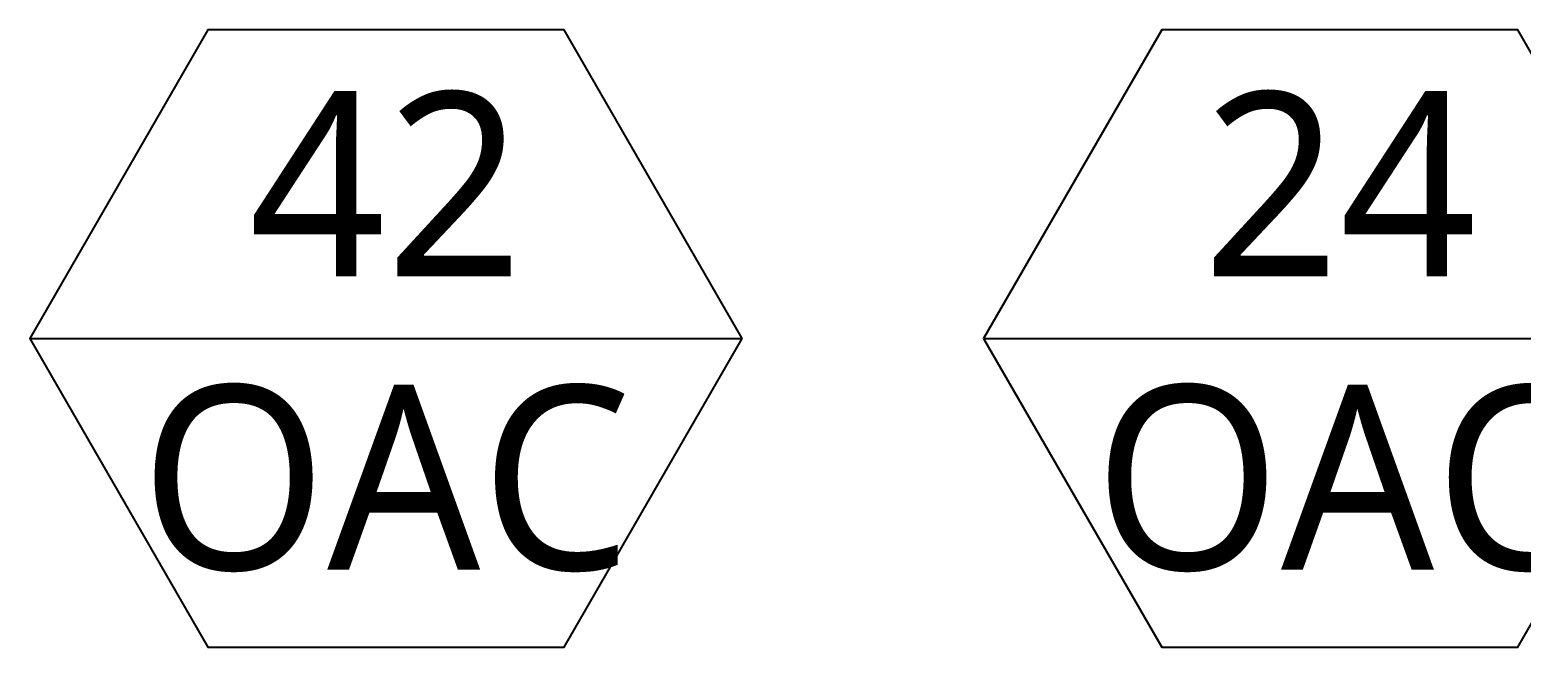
# Model space of a CAD drawing. Header units: millimetres. Extents: x 0 to 504600, y 0 to 118800.
# Drawn here: x 430822 to 434873, y 41263 to 42938 of the extents above; entities that cross this region are included whole.
import ezdxf
from ezdxf.enums import TextEntityAlignment as Align

# ---------------------------------------------------------------- set-up
doc = ezdxf.new("R2010")
doc.units = ezdxf.units.MM
doc.header["$LTSCALE"] = 200
doc.layers.add('LG-장비번호', color=7, linetype='Continuous')
doc.styles.add('LG전자', font='')
doc.styles.get('LG전자').set_extended_font_data('Malgun Gothic')

# ---------------------------------------------------------------- blocks, each defined once
blk = doc.blocks.new('장비번호')
at = {"layer": 'LG-장비번호', "color": 0}
blk.add_line((-516, 0), (516, 0), dxfattribs=at)
blk.add_lwpolyline([(516, 0), (258, 446.8), (-258, 446.8), (-516, 0), (-258, -446.8), (258, -446.8)], close=True, dxfattribs=at)

msp = doc.modelspace()

# ---------------------------------------------------------------- block references
at = {"layer": 'LG-장비번호', "color": 2, "xscale": 1.875, "yscale": 1.875, "zscale": 1.875}
for p in [(431789.5, 42100.5), (434380.6, 42100.5)]:
    msp.add_blockref('장비번호', p, dxfattribs=at)

# ---------------------------------------------------------------- texts
at = {"layer": 'LG-장비번호', "color": 2, "style": 'LG전자'}
for s, p in [('42', (431789.5, 42519.5)), ('24', (434380.6, 42519.5)), ('OAC', (431789.5, 41723)), ('OAC', (434380.6, 41723))]:
    msp.add_text(s, height=500, dxfattribs=at).set_placement(p, align=Align.MIDDLE_CENTER)

doc.saveas('drawing.dxf')
